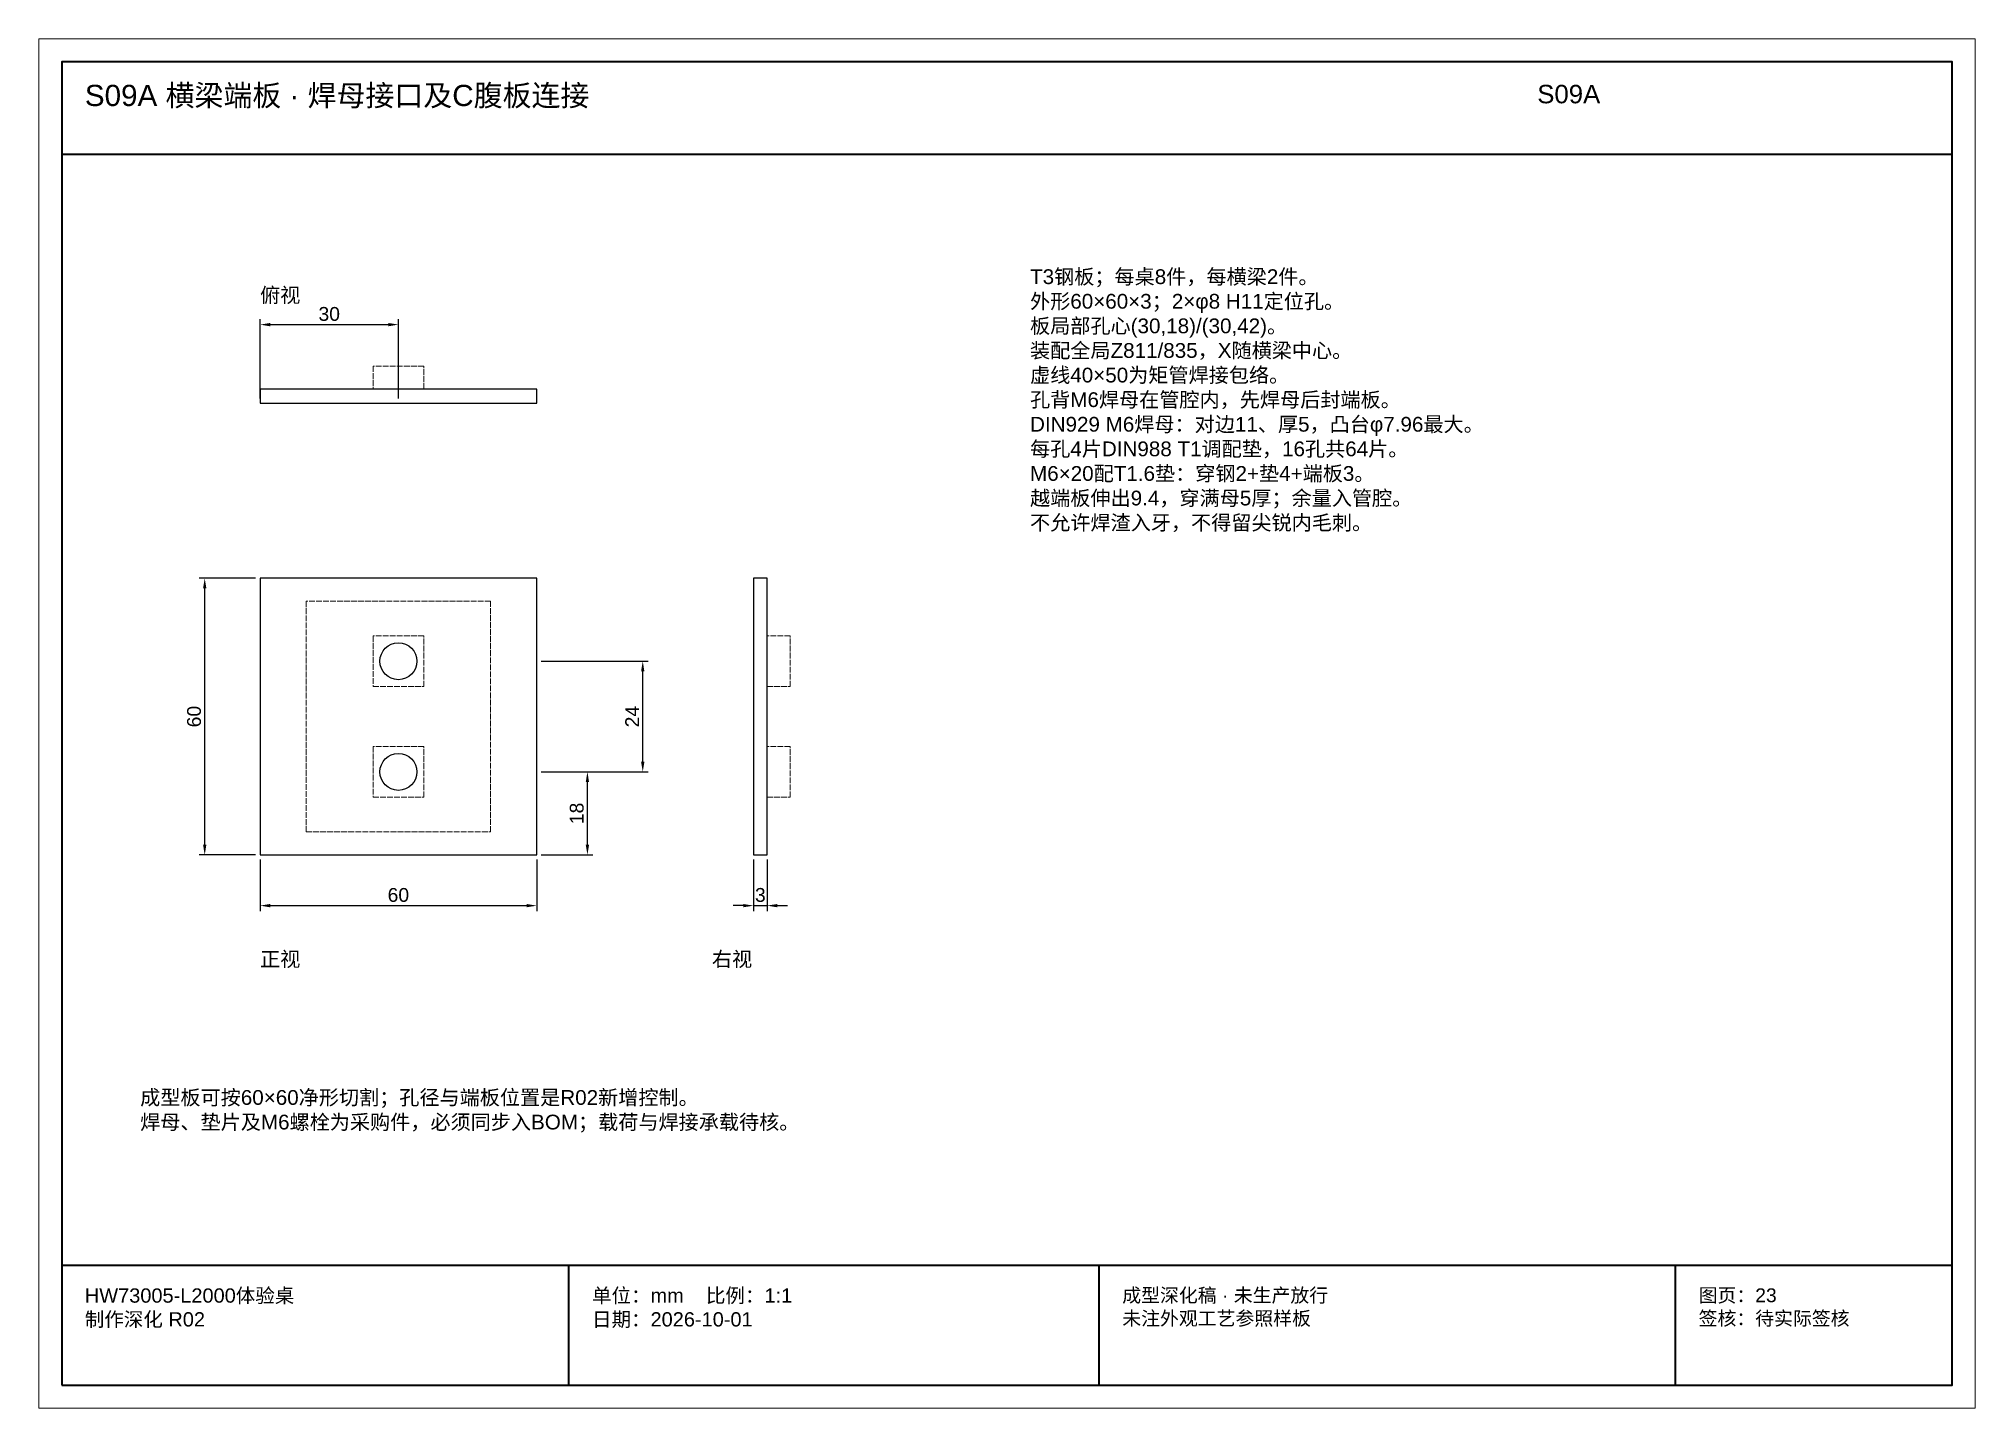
# Paper-space layout 'S09A' of a CAD drawing. Header units: millimetres. Extents: x 0 to 420, y 0 to 297.
# The model-space entities are those that its viewports show. They can reach past a viewport. Long polylines and large blocks are cut down to what shows.
import ezdxf

# ---------------------------------------------------------------- set-up
doc = ezdxf.new("R2010")
doc.units = ezdxf.units.MM
doc.linetypes.add('DASHED', pattern=[1.524, 1.27, -0.254])
for name, color, linetype, lineweight in [('DIM', 7, 'Continuous', 13), ('FRAME', 7, 'Continuous', 35), ('HIDDEN', 8, 'DASHED', 13), ('NOTE', 7, 'Continuous', 18), ('OUTLINE', 7, 'Continuous', 25)]:
    doc.layers.add(name, color=color, linetype=linetype, lineweight=lineweight)
doc.styles.add('CN', font='Arial Unicode.ttf')
doc.dimstyles.new('D1', dxfattribs={"dimtxt": 3, "dimasz": 2.2, "dimexe": 1.2, "dimexo": 1, "dimgap": 0.8, "dimtad": 1, "dimdsep": 46, "dimtxsty": 'CN', "dimcen": 2.5, "dimclrd": 7, "dimclre": 7, "dimclrt": 7, "dimazin": 3, "dimtfac": 1, "dimtmove": 0, "dimatfit": 3})

msp = doc.modelspace()

# ---------------------------------------------------------------- linework, layer by layer
at = {"layer": 'FRAME'}
for p, q in [((264005, 272), (264415, 272)), ((264005, 31), (264415, 31)), ((264115, 5), (264115, 31)), ((264230, 5), (264230, 31)), ((264355, 5), (264355, 31))]:
    msp.add_line(p, q, dxfattribs=at)
msp.add_lwpolyline([(264005, 5), (264415, 5), (264415, 292), (264005, 292)], close=True, dxfattribs=at)
at = {"layer": 'HIDDEN'}
for points in [[(264072.5, 221), (264083.5, 221), (264083.5, 226), (264072.5, 226)], [(264058, 125), (264098, 125), (264098, 175), (264058, 175)], [(264072.5, 156.5), (264083.5, 156.5), (264083.5, 167.5), (264072.5, 167.5)], [(264158, 156.5), (264163, 156.5), (264163, 167.5), (264158, 167.5)], [(264072.5, 132.5), (264083.5, 132.5), (264083.5, 143.5), (264072.5, 143.5)], [(264158, 132.5), (264163, 132.5), (264163, 143.5), (264158, 143.5)]]:
    msp.add_lwpolyline(points, close=True, dxfattribs=at)
at = {"layer": 'OUTLINE'}
for points in [[(264048, 218), (264108, 218), (264108, 221), (264048, 221)], [(264048, 120), (264108, 120), (264108, 180), (264048, 180)], [(264155, 120), (264158, 120), (264158, 180), (264155, 180)]]:
    msp.add_lwpolyline(points, close=True, dxfattribs=at)
for centre in [(264078, 162), (264078, 138)]:
    msp.add_circle(centre, 4, dxfattribs=at)

# ---------------------------------------------------------------- texts
at = {"layer": 'NOTE', "attachment_point": 1, "style": 'CN'}
for s, insert, char_height, width in [('S09A 横梁端板 · 焊母接口及C腹板连接', (264010, 287), 4.6, 310), ('S09A', (264325, 287), 4, 90), ('T3钢板；每桌8件，每横梁2件。\\P外形60×60×3；2×φ8 H11定位孔。\\P板局部孔心(30,18)/(30,42)。\\P装配全局Z811/835，X随横梁中心。\\P虚线40×50为矩管焊接包络。\\P孔背M6焊母在管腔内，先焊母后封端板。\\PDIN929 M6焊母：对边11、厚5，凸台φ7.96最大。\\P每孔4片DIN988 T1调配垫，16孔共64片。\\PM6×20配T1.6垫：穿钢2+垫4+端板3。\\P越端板伸出9.4，穿满母5厚；余量入管腔。\\P不允许焊渣入牙，不得留尖锐内毛刺。', (264215, 247), 3.2, 181), ('俯视', (264048, 243), 3.2, 150), ('正视', (264048, 99), 3.2, 150), ('右视', (264146, 99), 3.2, 150), ('成型板可按60×60净形切割；孔径与端板位置是R02新增控制。\\P焊母、垫片及M6螺栓为采购件，必须同步入BOM；载荷与焊接承载待核。', (264022, 69), 3.2, 378), ('HW73005-L2000体验桌\\P制作深化 R02', (264010, 26), 3.1, 100), ('单位：mm    比例：1:1\\P日期：2026-10-01', (264120, 26), 3.1, 105), ('成型深化稿 · 未生产放行\\P未注外观工艺参照样板', (264235, 26), 3, 115), ('图页：23\\P签核：待实际签核', (264360, 26), 3, 55)]:
    msp.add_mtext(s, dxfattribs=dict(at, insert=insert, char_height=char_height, width=width))

# ---------------------------------------------------------------- dimensions: what is measured, and where the dimension line sits
at = {"layer": 'DIM'}
for base, p1, p2 in [((264048, 235), (264048, 218), (264078, 218)), ((264048, 109), (264048, 120), (264108, 120)), ((264155, 109), (264155, 120), (264158, 120))]:
    msp.add_linear_dim(base=base, p1=p1, p2=p2, dimstyle='D1', dxfattribs=at).render()
for base, p1, p2 in [((264036, 120), (264048, 120), (264048, 180)), ((264131, 138), (264108, 138), (264108, 162)), ((264119, 120), (264108, 120), (264108, 138))]:
    msp.add_linear_dim(base=base, p1=p1, p2=p2, angle=90, dimstyle='D1', dxfattribs=at).render()

psp = doc.layouts.new('S09A')

# ---------------------------------------------------------------- viewports
at = {"layer": 'Defpoints'}
psp.add_viewport(center=(210, 148.5), size=(420, 297), view_center_point=(264210, 148.5), view_height=297, dxfattribs=at)

doc.saveas('drawing.dxf')
